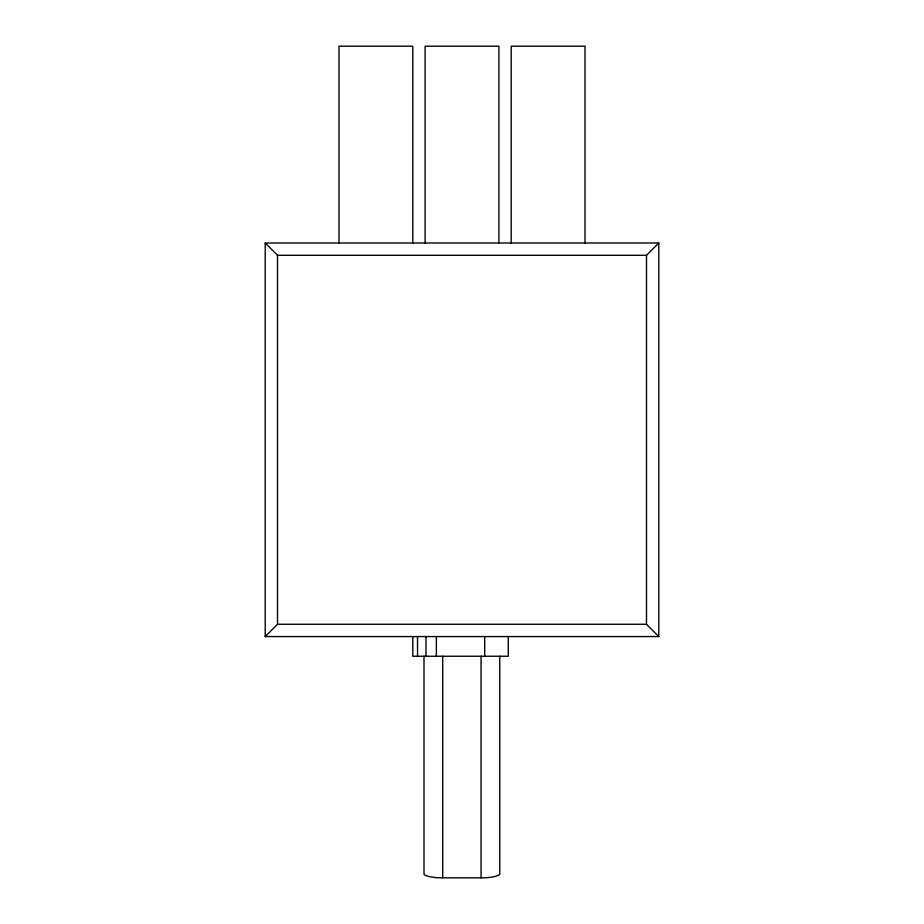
<?xml version="1.0" encoding="UTF-8"?>
<svg xmlns="http://www.w3.org/2000/svg" width="924" height="924" viewBox="0 0 924 924"><rect width="100%" height="100%" fill="white"/><g stroke="black" fill="none" stroke-linecap="round" stroke-linejoin="round"><path stroke-width="1.39" d="M265.211 636.567L277.512 624.266L646.488 624.266L658.789 636.567L658.789 242.989L265.211 242.989L265.211 636.567L658.789 636.567M265.211 242.989L277.512 255.29L646.488 255.29L658.789 242.989M424.001 656.248L424.001 874.289A18.018 4.574 0 0 0 442.7 877.8L481.069 877.8A18.018 4.574 0 0 0 499.769 874.289L499.769 656.248M646.488 255.29L646.488 624.266M584.996 242.989L584.996 46.2L511.203 46.2L511.203 242.989M508.269 636.567L508.269 656.248L412.797 656.248L412.797 636.567M498.902 242.989L498.902 46.2L425.098 46.2L425.098 242.989M484.707 636.567L484.707 656.248M481.069 656.248L481.069 877.8M442.7 656.248L442.7 877.8M436.359 636.567L436.359 656.248M425.999 636.567L425.999 656.248M417.544 636.567L417.544 656.248M412.797 242.989L412.797 46.2L339.004 46.2L339.004 242.989M277.512 255.29L277.512 624.266"/></g></svg>
